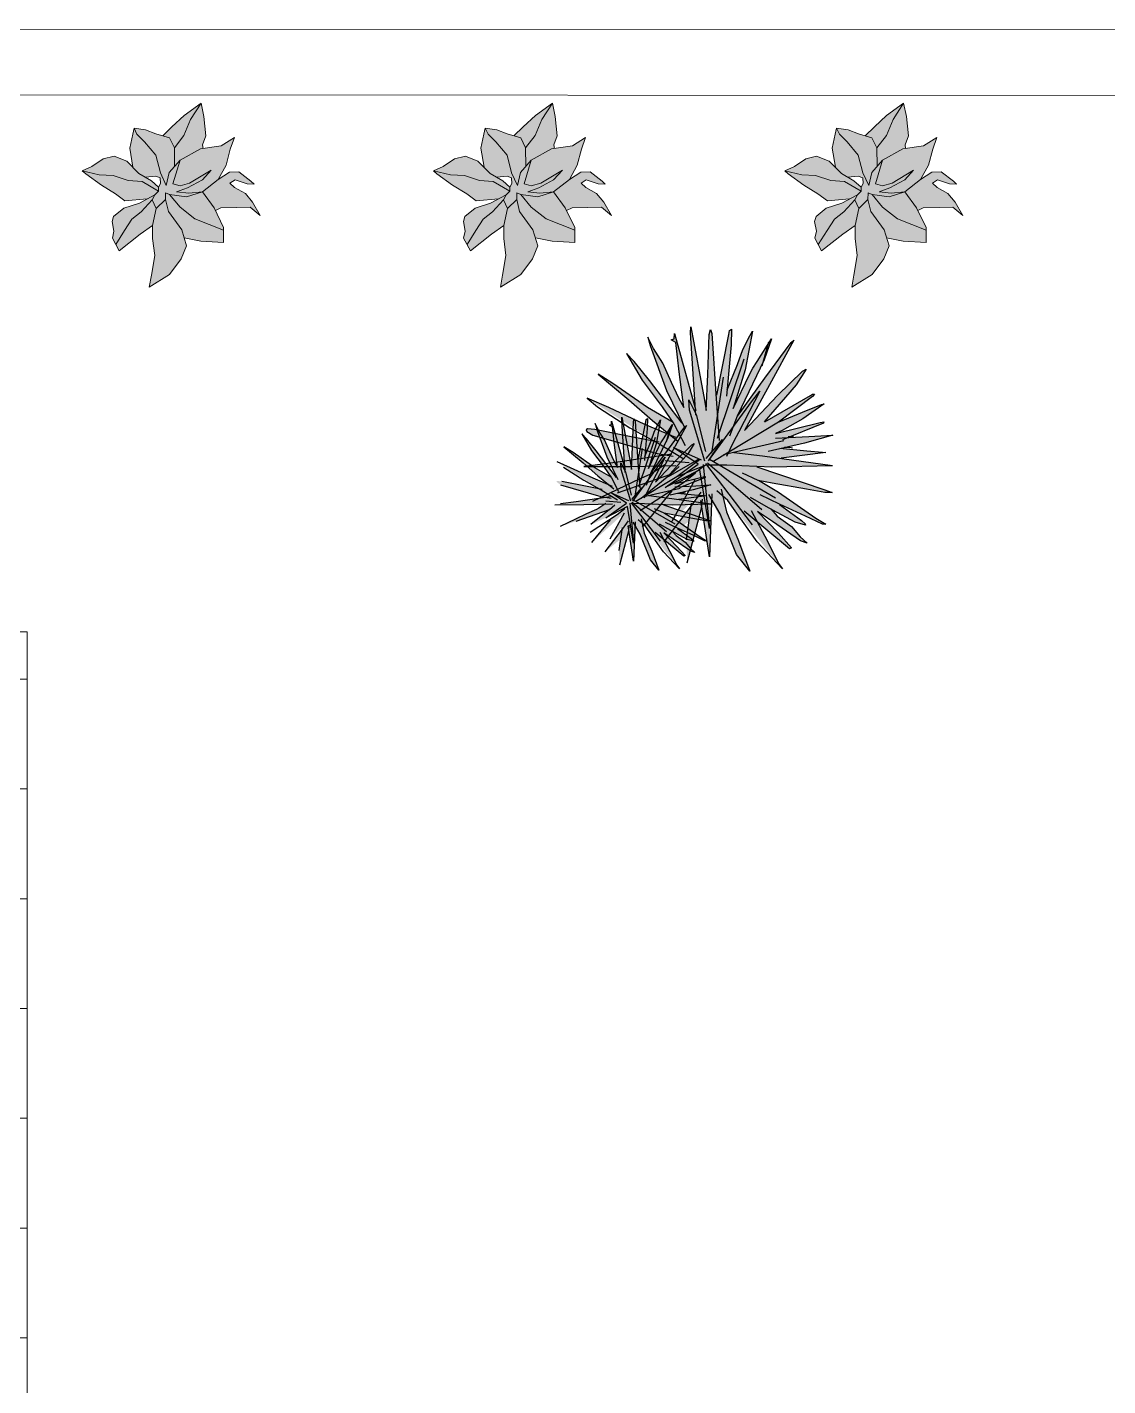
# Model space of a CAD drawing. Header units: millimetres. Extents: x -91.7 to -12.1, y -5.4 to 78.9.
# Drawn here: x -76.016 to -73.555, y 14.891 to 17.985 of the extents above; entities that cross this region are included whole.
import ezdxf

# ---------------------------------------------------------------- set-up
doc = ezdxf.new("R2010")
doc.units = ezdxf.units.MM
doc.linetypes.add('CONTINUA', pattern=[0])
doc.layers.get('0').update_dxf_attribs({"lineweight": 15})
doc.layers.add('Denah', color=7, linetype='Continuous', lineweight=13)
doc.layers.add('Tanaman', color=112, linetype='CONTINUA')

# ---------------------------------------------------------------- blocks, each defined once
blk = doc.blocks.new('A$C545C060E')
h = blk.add_hatch(color=86)
h.set_gradient(color1=(31, 127, 0), color2=(45, 179, 0), one_color=1, tint=0.35, name='INVSPHERICAL')
h.paths.add_polyline_path([(0.529, 2.393), (0.645, 2.304), (1.889, 1.967), (0.489, 1.77), (1.843, 1.787), (1.618, 1.643), (0.635, 1.178), (1.063, 1.326), (1.966, 1.643), (1.461, 1.231), (1.869, 1.417), (2.379, 1.664), (2.177, 1.5), (1.446, 1.03), (1.981, 1.358), (1.481, 0.744), (2.376, 1.553), (1.986, 0.848), (2.48, 1.336), (1.85, 0.496), (2.266, 0.842), (2.223, 0.533), (2.243, 0.142), (2.487, 1.093), (2.615, 0.257), (2.655, 1.214), (3.074, 0.284), (3.303, 0), (2.908, 1.003), (2.846, 1.271), (2.929, 1.199), (3.853, 0.038), (3.428, 0.832), (3.973, 0.376), (4.009, 0.393), (3.432, 1.008), (3.923, 0.676), (4.175, 0.507), (4.274, 0.474), (4.155, 0.583), (4.009, 0.757), (3.765, 0.932), (3.662, 1.051), (4.067, 0.828), (4.243, 0.779), (4.238, 0.801), (3.802, 1.133), (4.534, 0.795), (4.591, 0.795), (4.42, 0.899), (4.103, 1.12), (3.786, 1.34), (3.464, 1.533), (3.968, 1.441), (4.415, 1.362), (4.571, 1.335), (4.695, 1.33), (3.997, 1.572), (3.423, 1.771), (4.695, 1.782), (3.833, 1.912), (4.591, 2.011), (3.836, 2.079), (4.706, 2.305), (3.951, 2.263), (4.55, 2.506), (4.555, 2.528), (4.493, 2.517), (3.734, 2.332), (4.197, 2.577), (4.56, 2.833), (3.786, 2.523), (4.363, 2.959), (4.394, 2.997), (4.363, 2.997), (3.558, 2.528), (3.549, 2.536), (4.087, 3.155), (4.254, 3.422), (4.191, 3.389), (3.209, 2.381), (4.046, 3.912), (3.999, 3.874), (3.09, 2.626), (3.547, 3.58), (3.666, 3.934), (3.35, 3.438), (3.017, 2.752), (3.225, 3.411), (3.345, 4.064), (3.243, 3.868), (3.184, 3.754), (2.919, 3.073), (2.986, 3.83), (2.991, 4.097), (2.96, 4.075), (2.742, 2.981), (2.732, 2.92), (2.659, 4.026), (2.633, 4.092), (2.612, 4.005), (2.56, 2.719), (2.3, 4.135), (2.382, 2.743), (2.025, 4.026), (2.02, 3.934), (1.968, 3.917), (2.046, 3.874), (2.185, 2.776), (1.976, 3.197), (1.829, 3.524), (1.673, 3.773), (1.577, 3.963), (1.613, 3.821), (1.751, 3.44), (1.89, 3.059), (2.192, 2.446), (1.345, 3.551), (1.215, 3.683), (1.481, 3.234), (2.006, 2.515), (1.567, 2.769), (0.983, 3.176), (0.731, 3.334), (1.255, 2.901), (1.969, 2.294), (0.912, 2.769), (0.549, 2.927), (1.687, 2.199), (0.675, 2.399), (0.554, 2.409)])
h = blk.add_hatch(color=86)
h.set_gradient(color1=(31, 127, 0), color2=(55, 219, 0), one_color=1, tint=0.43, name='SPHERICAL')
h.paths.add_polyline_path([(3.023, 2.188), (3.114, 2.362), (3.471, 3.049), (3.33, 2.866), (2.618, 1.891), (2.679, 1.855), (2.94, 2.013)])
h = blk.add_hatch(color=86)
h.set_gradient(color1=(31, 127, 0), color2=(45, 179, 0), one_color=1, tint=0.35, name='INVSPHERICAL')
h.paths.add_polyline_path([(0.025, 1.517), (0.098, 1.461), (0.877, 1.25), (0, 1.126), (0.848, 1.137), (0.707, 1.047), (0.092, 0.756), (0.36, 0.848), (0.925, 1.047), (0.609, 0.789), (0.865, 0.905), (1.184, 1.06), (1.058, 0.958), (0.6, 0.663), (0.935, 0.868), (0.622, 0.484), (1.182, 0.99), (0.938, 0.549), (1.247, 0.855), (0.853, 0.328), (1.113, 0.545), (1.086, 0.352), (1.099, 0.106), (1.252, 0.703), (1.332, 0.179), (1.357, 0.779), (1.62, 0.195), (1.763, 0.018), (1.515, 0.646), (1.477, 0.814), (1.529, 0.769), (2.108, 0.042), (1.841, 0.539), (2.183, 0.253), (2.206, 0.264), (1.844, 0.649), (2.152, 0.441), (2.31, 0.335), (2.371, 0.315), (2.297, 0.383), (2.206, 0.492), (2.053, 0.602), (1.988, 0.676), (2.242, 0.537), (2.352, 0.506), (2.349, 0.52), (2.076, 0.728), (2.534, 0.516), (2.57, 0.516), (2.463, 0.581), (2.264, 0.719), (2.066, 0.857), (1.864, 0.978), (2.18, 0.921), (2.46, 0.871), (2.557, 0.854), (2.636, 0.851), (2.198, 1.003), (1.839, 1.127), (2.636, 1.134), (2.095, 1.216), (2.57, 1.277), (2.097, 1.32), (2.642, 1.462), (2.169, 1.435), (2.544, 1.588), (2.548, 1.602), (2.509, 1.595), (2.033, 1.479), (2.323, 1.632), (2.551, 1.793), (2.066, 1.598), (2.427, 1.871), (2.447, 1.895), (2.427, 1.895), (1.923, 1.602), (1.917, 1.606), (2.255, 1.994), (2.359, 2.161), (2.32, 2.141), (1.704, 1.509), (2.229, 2.469), (2.199, 2.445), (1.63, 1.663), (1.916, 2.26), (1.991, 2.482), (1.792, 2.172), (1.584, 1.741), (1.714, 2.155), (1.789, 2.564), (1.726, 2.441), (1.688, 2.369), (1.522, 1.943), (1.565, 2.417), (1.568, 2.584), (1.548, 2.571), (1.412, 1.885), (1.405, 1.847), (1.36, 2.54), (1.343, 2.581), (1.33, 2.526), (1.298, 1.721), (1.135, 2.608), (1.186, 1.736), (0.962, 2.54), (0.959, 2.482), (0.927, 2.472), (0.976, 2.445), (1.063, 1.757), (0.932, 2.02), (0.84, 2.226), (0.742, 2.381), (0.682, 2.501), (0.704, 2.411), (0.791, 2.173), (0.878, 1.934), (1.067, 1.55), (0.537, 2.242), (0.455, 2.325), (0.622, 2.044), (0.951, 1.593), (0.676, 1.752), (0.31, 2.007), (0.152, 2.107), (0.48, 1.835), (0.927, 1.455), (0.265, 1.752), (0.038, 1.851), (0.751, 1.395), (0.117, 1.52), (0.041, 1.527)])
h = blk.add_hatch(color=86)
h.set_gradient(color1=(31, 127, 0), color2=(55, 219, 0), one_color=1, tint=0.43, name='SPHERICAL')
h.paths.add_polyline_path([(1.334, 1.202), (1.372, 1.18), (1.536, 1.279), (1.588, 1.388), (1.645, 1.497), (1.868, 1.928), (1.78, 1.813)])
at = {"color": 96, "linetype": 'Continuous'}
for p, q in [((1.577, 3.963, -52.769), (1.613, 3.821, -52.769)), ((1.673, 3.773, -52.769), (1.577, 3.963, -52.769)), ((1.968, 3.917, -52.769), (2.02, 3.934, -52.769)), ((2.046, 3.874, -52.769), (1.968, 3.917, -52.769)), ((2.02, 3.934, -52.769), (2.025, 4.026, -52.769)), ((2.025, 4.026, -52.769), (2.389, 2.719, -52.769)), ((2.295, 4.037, -52.769), (2.3, 4.135, -52.769)), ((2.389, 2.643, -52.769), (2.295, 4.037, -52.769)), ((2.3, 4.135, -52.769), (2.534, 2.893, -52.769)), ((2.591, 3.329, -52.769), (2.612, 4.005, -52.769)), ((2.612, 4.005, -52.769), (2.633, 4.092, -52.769)), ((2.633, 4.092, -52.769), (2.659, 4.026, -52.769)), ((2.659, 4.026, -52.769), (2.732, 2.92, -52.769)), ((2.742, 2.981, -52.769), (2.945, 4.01, -52.769)), ((2.945, 4.01, -52.769), (2.96, 4.075, -52.769)), ((2.96, 4.075, -52.769), (2.991, 4.097, -52.769)), ((2.991, 4.097, -52.769), (2.986, 3.83, -52.769)), ((3.184, 3.754, -52.769), (3.303, 3.983, -52.769)), ((3.345, 4.064, -52.769), (3.225, 3.411, -52.769)), ((3.303, 3.983, -52.769), (3.345, 4.064, -52.769)), ((3.428, 3.553, -52.769), (3.666, 3.934, -52.769)), ((3.666, 3.934, -52.769), (3.547, 3.58, -52.769)), ((4.046, 3.912, -52.769), (3.635, 3.155, -52.769)), ((3.999, 3.874, -52.769), (4.046, 3.912, -52.769)), ((1.215, 3.683, -52.769), (1.481, 3.234, -52.769)), ((1.345, 3.551, -52.769), (1.215, 3.683, -52.769)), ((1.613, 3.821, -52.769), (1.89, 3.059, -52.769)), ((1.829, 3.524, -52.769), (1.673, 3.773, -52.769)), ((2.103, 3.378, -52.769), (2.046, 3.874, -52.769)), ((2.986, 3.83, -52.769), (2.908, 2.964, -52.769)), ((3.095, 3.498, -52.769), (3.184, 3.754, -52.769)), ((3.508, 3.479, -52.769), (3.625, 3.884, -52.769)), ((3.558, 3.269, -52.769), (3.999, 3.874, -52.769)), ((1.602, 3.229, -52.769), (1.345, 3.551, -52.769)), ((1.976, 3.197, -52.769), (1.829, 3.524, -52.769)), ((3.198, 3.588, -52.769), (2.75, 2.248, -52.769)), ((2.919, 3.073, -52.769), (3.095, 3.498, -52.769)), ((3.547, 3.58, -52.769), (3.085, 2.626, -52.769)), ((3.35, 3.438, -52.769), (3.428, 3.553, -52.769)), ((0.731, 3.334, -52.769), (1.255, 2.901, -52.769)), ((0.983, 3.176, -52.769), (0.731, 3.334, -52.769)), ((1.481, 3.234, -52.769), (1.819, 2.785, -52.769)), ((2.157, 2.505, -52.769), (1.602, 3.229, -52.769)), ((2.186, 2.773, -52.769), (2.103, 3.378, -52.769)), ((2.56, 2.719, -52.769), (2.591, 3.329, -52.769)), ((2.849, 3.284, -52.769), (2.65, 1.996, -52.769)), ((3.225, 3.411, -52.769), (3.017, 2.752, -52.769)), ((3.017, 2.752, -52.769), (3.298, 3.329, -52.769)), ((3.09, 2.626, -52.769), (3.558, 3.269, -52.769)), ((3.298, 3.329, -52.769), (3.35, 3.438, -52.769)), ((3.771, 2.975, -52.769), (4.191, 3.389, -52.769)), ((4.254, 3.422, -52.769), (4.087, 3.155, -52.769)), ((4.191, 3.389, -52.769), (4.254, 3.422, -52.769)), ((1.567, 2.769, -52.769), (0.983, 3.176, -52.769)), ((1.89, 3.059, -52.769), (2.192, 2.446, -52.769)), ((2.102, 2.927, -52.769), (1.976, 3.197, -52.769)), ((3.471, 3.049, -52.769), (3.114, 2.362, -52.769)), ((3.635, 3.155, -52.769), (3.209, 2.381, -52.769)), ((3.33, 2.866, -52.769), (3.471, 3.049, -52.769)), ((4.087, 3.155, -52.769), (3.542, 2.528, -52.769)), ((4.327, 2.975, -52.769), (4.363, 2.997, -52.769)), ((4.394, 2.997, -52.769), (4.363, 2.959, -52.769)), ((4.363, 2.997, -52.769), (4.394, 2.997, -52.769)), ((0.549, 2.927, -52.769), (0.72, 2.785, -52.769)), ((0.912, 2.769, -52.769), (0.549, 2.927, -52.769)), ((0.72, 2.785, -52.769), (1.27, 2.43, -52.769)), ((1.522, 2.483, -52.769), (0.912, 2.769, -52.769)), ((1.255, 2.901, -52.769), (1.653, 2.552, -52.769)), ((2.006, 2.515, -52.769), (1.567, 2.769, -52.769)), ((1.819, 2.785, -52.769), (2.016, 2.494, -52.769)), ((2.192, 2.764, -52.769), (2.102, 2.927, -52.769)), ((2.269, 2.899, -52.769), (2.394, 2.654, -52.769)), ((2.279, 2.724, -52.769), (2.269, 2.899, -52.769)), ((2.534, 2.893, -52.769), (2.56, 2.719, -52.769)), ((2.6, 1.866, -52.769), (3.33, 2.866, -52.769)), ((2.732, 2.92, -52.769), (2.783, 2.212, -52.769)), ((3.209, 2.381, -52.769), (3.771, 2.975, -52.769)), ((3.558, 2.528, -52.769), (4.327, 2.975, -52.769)), ((4.363, 2.959, -52.769), (3.786, 2.523, -52.769)), ((4.191, 2.692, -52.769), (4.514, 2.822, -52.769)), ((4.56, 2.833, -52.769), (4.197, 2.577, -52.769)), ((4.514, 2.822, -52.769), (4.56, 2.833, -52.769)), ((0.959, 2.482), (0.962, 2.54)), ((0.962, 2.54), (1.19, 1.721)), ((1.132, 2.547), (1.135, 2.608)), ((1.19, 1.673), (1.132, 2.547)), ((1.135, 2.608), (1.281, 1.83)), ((1.33, 2.526), (1.343, 2.581)), ((1.343, 2.581), (1.36, 2.54)), ((1.36, 2.54), (1.405, 1.847)), ((1.539, 2.53), (1.548, 2.571)), ((1.548, 2.571), (1.568, 2.584)), ((1.568, 2.584), (1.565, 2.417)), ((1.653, 2.552, -52.769), (2.087, 2.198, -52.769)), ((1.789, 2.564), (1.714, 2.155)), ((1.763, 2.513), (1.789, 2.564)), ((2.539, 1.864, -52.769), (2.279, 2.724, -52.769)), ((2.394, 2.654, -52.769), (2.55, 2.027, -52.769)), ((3.085, 2.626, -52.769), (2.955, 2.288, -52.769)), ((3.797, 2.528, -52.769), (4.191, 2.692, -52.769)), ((4.197, 2.577, -52.769), (3.848, 2.381, -52.769)), ((0.455, 2.325), (0.622, 2.044)), ((0.537, 2.242), (0.455, 2.325)), ((0.554, 2.409, -52.769), (0.529, 2.393, -52.769)), ((0.529, 2.393, -52.769), (0.539, 2.367, -52.769)), ((0.539, 2.367, -52.769), (0.645, 2.304, -52.769)), ((0.675, 2.399, -52.769), (0.554, 2.409, -52.769)), ((0.645, 2.304, -52.769), (1.734, 1.992, -52.769)), ((1.32, 2.272, -52.769), (0.675, 2.399, -52.769)), ((0.682, 2.501), (0.704, 2.411)), ((0.742, 2.381), (0.682, 2.501)), ((0.704, 2.411), (0.878, 1.934)), ((0.84, 2.226), (0.742, 2.381)), ((0.927, 2.472), (0.959, 2.482)), ((0.976, 2.445), (0.927, 2.472)), ((1.011, 2.134), (0.976, 2.445)), ((1.27, 2.43, -52.769), (1.764, 2.156, -52.769)), ((1.317, 2.103), (1.33, 2.526)), ((1.412, 1.885), (1.539, 2.53)), ((1.565, 2.417), (1.516, 1.875)), ((2.046, 2.261, -52.769), (1.522, 2.483, -52.769)), ((1.633, 2.209), (1.688, 2.369)), ((1.688, 2.369), (1.763, 2.513)), ((1.841, 2.243), (1.991, 2.482)), ((1.891, 2.197), (1.965, 2.451)), ((1.991, 2.482), (1.916, 2.26)), ((1.923, 2.066), (2.199, 2.445)), ((2.229, 2.469), (1.971, 1.994)), ((2.016, 2.494, -52.769), (2.208, 2.129, -52.769)), ((2.199, 2.445), (2.229, 2.469)), ((3.786, 2.523, -52.769), (2.674, 1.853, -52.769)), ((3.114, 2.362, -52.769), (3.023, 2.188, -52.769)), ((3.734, 2.332, -52.769), (4.493, 2.517, -52.769)), ((3.848, 2.381, -52.769), (3.734, 2.332, -52.769)), ((4.55, 2.506, -52.769), (3.854, 2.223, -52.769)), ((4.706, 2.305, -52.769), (4.228, 2.169, -52.769)), ((4.301, 2.283, -52.769), (4.706, 2.305, -52.769)), ((4.493, 2.517, -52.769), (4.555, 2.528, -52.769)), ((4.555, 2.528, -52.769), (4.55, 2.506, -52.769)), ((0.152, 2.107), (0.48, 1.835)), ((0.31, 2.007), (0.152, 2.107)), ((0.698, 2.04), (0.537, 2.242)), ((0.932, 2.02), (0.84, 2.226)), ((1.063, 1.755), (1.011, 2.134)), ((1.298, 1.721), (1.317, 2.103)), ((1.769, 2.182, -52.769), (1.32, 2.272, -52.769)), ((1.479, 2.075), (1.354, 1.268)), ((1.697, 2.266), (1.416, 1.426)), ((1.522, 1.943), (1.633, 2.209)), ((1.714, 2.155), (1.584, 1.741)), ((1.584, 1.741), (1.76, 2.103)), ((1.916, 2.26), (1.627, 1.663)), ((1.76, 2.103), (1.792, 2.172)), ((1.764, 2.156, -52.769), (2.182, 1.902, -52.769)), ((1.792, 2.172), (1.841, 2.243)), ((2.009, 2.092, -52.769), (2.476, 1.885, -52.769)), ((2.425, 1.814, -52.769), (2.009, 2.092, -52.769)), ((2.056, 1.881), (2.32, 2.141)), ((2.359, 2.161), (2.255, 1.994)), ((2.32, 2.141), (2.359, 2.161)), ((2.565, 1.907, -52.769), (2.84, 2.229, -52.769)), ((2.84, 2.229, -52.769), (2.606, 1.885, -52.769)), ((3.878, 2.205, -52.769), (2.857, 1.97, -52.769)), ((3.023, 2.188, -52.769), (2.907, 1.944, -52.769)), ((4.228, 2.169, -52.769), (3.61, 2.027, -52.769)), ((3.734, 2.25, -52.769), (4.301, 2.283, -52.769)), ((3.807, 2.082, -52.769), (4.264, 2.038, -52.769)), ((3.886, 2.102, -52.769), (3.98, 2.099, -52.769)), ((3.949, 2.282, -52.769), (4.001, 2.285, -52.769)), ((3.98, 2.099, -52.769), (4.025, 2.091, -52.769)), ((4.001, 2.285, -52.769), (4.042, 2.282, -52.769)), ((0.265, 1.752), (0.038, 1.851)), ((0.676, 1.752), (0.31, 2.007)), ((0.622, 2.044), (0.834, 1.762)), ((1.068, 1.844, -52.769), (0.64, 1.791, -52.769)), ((1.045, 1.587), (0.698, 2.04)), ((0.878, 1.934), (1.067, 1.55)), ((1.011, 1.851), (0.932, 2.02)), ((1.067, 1.749), (1.011, 1.851)), ((1.981, 1.981, -52.769), (1.068, 1.844, -52.769)), ((1.405, 1.847), (1.438, 1.404)), ((1.63, 1.663), (1.923, 2.066)), ((1.868, 1.928), (1.645, 1.497)), ((1.971, 1.994), (1.704, 1.509)), ((1.704, 1.509), (2.056, 1.881)), ((1.734, 1.992, -52.769), (2.006, 1.949, -52.769)), ((1.78, 1.813), (1.868, 1.928)), ((1.87, 1.874, -52.769), (2.276, 1.84, -52.769)), ((2.255, 1.994), (1.913, 1.602)), ((1.923, 1.602), (2.404, 1.881)), ((2.427, 1.871), (2.066, 1.598)), ((2.404, 1.881), (2.427, 1.895)), ((2.447, 1.895), (2.427, 1.871)), ((2.427, 1.895), (2.447, 1.895)), ((3.737, 1.239, -52.769), (2.617, 1.892, -52.769)), ((3.516, 1.945, -52.769), (3.028, 2.005, -52.769)), ((4.701, 1.782, -52.769), (3.516, 1.945, -52.769)), ((4.591, 2.011, -52.769), (3.833, 1.912, -52.769)), ((4.264, 2.038, -52.769), (4.534, 2.016, -52.769)), ((4.534, 2.016, -52.769), (4.591, 2.011, -52.769)), ((0.145, 1.762), (0.49, 1.54)), ((0.647, 1.573), (0.265, 1.752)), ((0.48, 1.835), (0.729, 1.617)), ((0.64, 1.791, -52.769), (0.489, 1.77, -52.769)), ((0.489, 1.77, -52.769), (1.275, 1.775, -52.769)), ((0.951, 1.593), (0.676, 1.752)), ((0.729, 1.617), (1.001, 1.395)), ((0.834, 1.762), (0.957, 1.58)), ((1.115, 1.834), (1.194, 1.68)), ((1.122, 1.724), (1.115, 1.834)), ((1.285, 1.185), (1.122, 1.724)), ((1.194, 1.68), (1.291, 1.288)), ((1.275, 1.775, -52.769), (2.051, 1.791, -52.769)), ((1.281, 1.83), (1.298, 1.721)), ((1.323, 1.186), (1.78, 1.813)), ((1.618, 1.643, -52.769), (1.345, 1.521, -52.769)), ((1.966, 1.643, -52.769), (1.461, 1.231, -52.769)), ((1.627, 1.663), (1.545, 1.451)), ((1.608, 1.516, -52.769), (1.966, 1.643, -52.769)), ((1.678, 1.675, -52.769), (1.618, 1.643, -52.769)), ((1.865, 1.801, -52.769), (1.678, 1.675, -52.769)), ((1.869, 1.417, -52.769), (2.425, 1.814, -52.769)), ((2.456, 1.716, -52.769), (1.869, 1.417, -52.769)), ((1.966, 1.643, -52.769), (2.107, 1.77, -52.769)), ((2.072, 1.602), (2.32, 1.704)), ((2.323, 1.632), (2.105, 1.509)), ((2.177, 1.5, -52.769), (2.379, 1.664, -52.769)), ((2.32, 1.704), (2.522, 1.786)), ((2.551, 1.793), (2.323, 1.632)), ((2.617, 0.725, -52.769), (2.456, 1.716, -52.769)), ((2.513, 1.809, -52.769), (2.617, 0.725, -52.769)), ((2.522, 1.786), (2.551, 1.793)), ((2.913, 1.793, -52.769), (2.555, 1.798, -52.769)), ((3.347, 0.787, -52.769), (2.559, 1.822, -52.769)), ((3.504, 1.039, -52.769), (2.584, 1.831, -52.769)), ((3.672, 1.76, -52.769), (2.913, 1.793, -52.769)), ((3.443, 1.537, -52.769), (3.178, 1.657, -52.769)), ((3.422, 1.766, -52.769), (4.571, 1.379, -52.769)), ((4.695, 1.782, -52.769), (3.672, 1.76, -52.769)), ((0.098, 1.461), (0.78, 1.265)), ((0.521, 1.441), (0.117, 1.52)), ((0.49, 1.54), (0.799, 1.368)), ((0.802, 1.385), (0.521, 1.441)), ((0.976, 1.434), (0.647, 1.573)), ((0.957, 1.58), (1.077, 1.352)), ((1.345, 1.521, -52.769), (1.048, 1.379, -52.769)), ((1.063, 1.326, -52.769), (1.608, 1.516, -52.769)), ((1.301, 1.212), (1.473, 1.414)), ((1.473, 1.414), (1.327, 1.199)), ((2.066, 1.598), (1.369, 1.178)), ((1.446, 1.03, -52.769), (2.177, 1.5, -52.769)), ((2.123, 1.399), (1.484, 1.252)), ((1.588, 1.388), (1.515, 1.235)), ((1.645, 1.497), (1.588, 1.388)), ((1.986, 0.848, -52.769), (2.376, 1.553, -52.769)), ((2.033, 1.479), (2.509, 1.595)), ((2.105, 1.509), (2.033, 1.479)), ((2.033, 1.427), (2.388, 1.448)), ((2.544, 1.588), (2.108, 1.41)), ((2.168, 1.447), (2.2, 1.449)), ((2.2, 1.449), (2.226, 1.447)), ((2.642, 1.462), (2.343, 1.376)), ((2.388, 1.448), (2.642, 1.462)), ((2.509, 1.595), (2.548, 1.602)), ((2.548, 1.602), (2.544, 1.588)), ((2.819, 1.39, -52.769), (2.908, 1.003, -52.769)), ((3.677, 1.493, -52.769), (3.443, 1.537, -52.769)), ((3.448, 1.542, -52.769), (3.786, 1.34, -52.769)), ((4.259, 1.39, -52.769), (3.677, 1.493, -52.769)), ((4.571, 1.335, -52.769), (4.259, 1.39, -52.769)), ((0.363, 1.173), (0.095, 1.14)), ((0.935, 1.259), (0.363, 1.173)), ((1.048, 1.379, -52.769), (0.635, 1.178, -52.769)), ((0.78, 1.265), (0.951, 1.239)), ((0.799, 1.368), (1.061, 1.209)), ((0.865, 0.905), (1.213, 1.154)), ((0.866, 1.192), (1.12, 1.17)), ((0.952, 1.328), (1.245, 1.199)), ((1.213, 1.154), (0.952, 1.328)), ((1.268, 1.151), (1.333, 0.472)), ((1.791, 0.511), (1.297, 1.159)), ((1.889, 0.669), (1.312, 1.165)), ((2.035, 0.794), (1.333, 1.203)), ((1.981, 1.358, -52.769), (1.481, 0.744, -52.769)), ((1.897, 1.236), (1.591, 1.274)), ((2.639, 1.134), (1.897, 1.236)), ((2.343, 1.376), (1.955, 1.288)), ((2.079, 1.322), (2.365, 1.294)), ((2.57, 1.277), (2.095, 1.216)), ((2.128, 1.335), (2.187, 1.333)), ((2.187, 1.333), (2.215, 1.328)), ((2.308, 1.151, -52.769), (2.223, 0.533, -52.769)), ((2.313, 1.109, -52.769), (2.48, 1.336, -52.769)), ((2.365, 1.294), (2.534, 1.281)), ((2.617, 0.245, -52.769), (2.471, 1.199, -52.769)), ((2.485, 1.067, -52.769), (2.5, 1.22, -52.769)), ((2.534, 1.281), (2.57, 1.277)), ((2.799, 0.97, -52.769), (2.606, 1.297, -52.769)), ((2.658, 1.308, -52.769), (2.617, 0.245, -52.769)), ((2.929, 1.199, -52.769), (2.742, 1.362, -52.769)), ((3.427, 0.496, -52.769), (2.929, 1.199, -52.769)), ((3.62, 1.074, -52.769), (3.313, 1.248, -52.769)), ((3.802, 1.133, -52.769), (3.479, 1.292, -52.769)), ((3.786, 1.34, -52.769), (4.42, 0.899, -52.769)), ((4.571, 1.379, -52.769), (4.695, 1.33, -52.769)), ((4.695, 1.33, -52.769), (4.571, 1.335, -52.769)), ((0, 1.126), (0.493, 1.13)), ((0.537, 0.971), (0.351, 0.881)), ((0.36, 0.848), (0.701, 0.967)), ((0.493, 1.13), (0.979, 1.14)), ((0.707, 1.047), (0.537, 0.971)), ((0.6, 0.663), (1.058, 0.958)), ((0.925, 1.047), (0.609, 0.789)), ((0.701, 0.967), (0.925, 1.047)), ((0.745, 1.067), (0.707, 1.047)), ((0.862, 1.146), (0.745, 1.067)), ((1.232, 1.093), (0.865, 0.905)), ((0.925, 1.047), (1.014, 1.126)), ((0.938, 0.549), (1.182, 0.99)), ((1.058, 0.958), (1.184, 1.06)), ((1.333, 0.472), (1.232, 1.093)), ((1.519, 1.141), (1.294, 1.144)), ((1.994, 1.12), (1.519, 1.141)), ((1.851, 0.98), (1.685, 1.056)), ((1.838, 1.124), (2.557, 0.881)), ((1.85, 0.496, -52.769), (2.313, 1.109, -52.769)), ((1.997, 0.953), (1.851, 0.98)), ((1.854, 0.984), (2.066, 0.857)), ((2.636, 1.134), (1.994, 1.12)), ((2.362, 0.888), (1.997, 0.953)), ((2.243, 0.142, -52.769), (2.485, 1.067, -52.769)), ((3.074, 0.284, -52.769), (2.799, 0.97, -52.769)), ((2.908, 1.003, -52.769), (3.111, 0.512, -52.769)), ((3.973, 0.376, -52.769), (3.204, 1.019, -52.769)), ((3.324, 1.03, -52.769), (3.599, 0.507, -52.769)), ((3.687, 0.839, -52.769), (3.432, 1.008, -52.769)), ((3.432, 1.008, -52.769), (3.786, 0.643, -52.769)), ((4.067, 0.828, -52.769), (3.62, 1.074, -52.769)), ((3.656, 1.057, -52.769), (3.765, 0.932, -52.769)), ((3.765, 0.932, -52.769), (4.009, 0.757, -52.769)), ((4.243, 0.932, -52.769), (3.802, 1.133, -52.769)), ((3.802, 1.128, -52.769), (4.176, 0.856, -52.769)), ((4.534, 0.795, -52.769), (4.243, 0.932, -52.769)), ((0.351, 0.881), (0.092, 0.756)), ((0.935, 0.868), (0.622, 0.484)), ((0.853, 0.328), (1.143, 0.713)), ((1.14, 0.739), (1.086, 0.352)), ((1.143, 0.713), (1.247, 0.855)), ((1.333, 0.171), (1.242, 0.769)), ((1.251, 0.686), (1.26, 0.782)), ((1.447, 0.625), (1.327, 0.83)), ((1.359, 0.837), (1.333, 0.171)), ((1.529, 0.769), (1.411, 0.871)), ((1.46, 0.888), (1.515, 0.646)), ((1.841, 0.328), (1.529, 0.769)), ((1.962, 0.69), (1.77, 0.799)), ((2.076, 0.728), (1.874, 0.827)), ((2.242, 0.537), (1.962, 0.69)), ((2.066, 0.857), (2.463, 0.581)), ((2.352, 0.602), (2.076, 0.728)), ((2.076, 0.724), (2.31, 0.554)), ((2.557, 0.854), (2.362, 0.888)), ((2.557, 0.881), (2.636, 0.851)), ((2.636, 0.851), (2.557, 0.854)), ((4.16, 0.512, -52.769), (3.687, 0.839, -52.769)), ((4.009, 0.757, -52.769), (4.155, 0.583, -52.769)), ((4.243, 0.779, -52.769), (4.067, 0.828, -52.769)), ((4.176, 0.856, -52.769), (4.238, 0.801, -52.769)), ((4.238, 0.801, -52.769), (4.243, 0.779, -52.769)), ((4.42, 0.899, -52.769), (4.591, 0.795, -52.769)), ((4.591, 0.795, -52.769), (4.534, 0.795, -52.769)), ((1.099, 0.106), (1.251, 0.686)), ((1.62, 0.195), (1.447, 0.625)), ((1.515, 0.646), (1.643, 0.339)), ((2.183, 0.253), (1.701, 0.656)), ((1.776, 0.663), (1.948, 0.335)), ((2.004, 0.543), (1.844, 0.649)), ((1.844, 0.649), (2.066, 0.421)), ((1.984, 0.68), (2.053, 0.602)), ((2.3, 0.339), (2.004, 0.543)), ((2.053, 0.602), (2.206, 0.492)), ((2.206, 0.492), (2.297, 0.383)), ((2.352, 0.506), (2.242, 0.537)), ((2.31, 0.554), (2.349, 0.52)), ((2.349, 0.52), (2.352, 0.506)), ((2.534, 0.516), (2.352, 0.602)), ((2.463, 0.581), (2.57, 0.516)), ((2.57, 0.516), (2.534, 0.516)), ((3.111, 0.512, -52.769), (3.303, 0, -52.769)), ((3.853, 0.038, -52.769), (3.427, 0.496, -52.769)), ((3.599, 0.507, -52.769), (3.786, 0.131, -52.769)), ((3.786, 0.643, -52.769), (4.009, 0.393, -52.769)), ((4.155, 0.583, -52.769), (4.274, 0.474, -52.769)), ((4.274, 0.474, -52.769), (4.16, 0.512, -52.769)), ((1.643, 0.339), (1.763, 0.018)), ((2.108, 0.042), (1.841, 0.328)), ((1.948, 0.335), (2.066, 0.1)), ((2.066, 0.421), (2.206, 0.264)), ((2.206, 0.264), (2.183, 0.253)), ((2.297, 0.383), (2.371, 0.315)), ((2.371, 0.315), (2.3, 0.339)), ((3.303, 0, -52.769), (3.074, 0.284, -52.769)), ((4.009, 0.393, -52.769), (3.973, 0.376, -52.769)), ((1.763, 0.018), (1.62, 0.195)), ((2.066, 0.1), (2.108, 0.042)), ((3.786, 0.131, -52.769), (3.853, 0.038, -52.769))]:
    blk.add_line(p, q, dxfattribs=at)
blk = doc.blocks.new('A$C77DE30D4')
h = blk.add_hatch(color=52)
h.set_gradient(color1=(55, 106, 17), color2=(220, 179, 46), tint=1)
h.paths.add_polyline_path([(2.39, 3.619), (2.263, 3.879), (1.913, 3.987), (1.641, 4.09), (1.342, 4.13), (1.417, 3.981), (1.617, 3.782), (1.907, 3.432), (2.028, 2.974), (2.181, 2.648), (2.256, 2.982), (2.397, 3.143)])
h.paths.add_polyline_path([(2.813, 4.357), (3.086, 4.779), (2.643, 4.464), (2.327, 4.166), (2.088, 3.933), (2.263, 3.879), (2.39, 3.619), (2.639, 3.94)])
h = blk.add_hatch(color=52)
h.set_gradient(color1=(55, 106, 17), color2=(220, 179, 46), tint=1)
h.paths.add_polyline_path([(3.159, 4.434), (3.086, 4.779), (2.813, 4.357), (2.639, 3.94), (2.39, 3.619), (2.397, 3.143), (2.537, 3.305), (3.065, 3.595), (3.138, 3.606), (3.125, 3.702), (3.21, 3.931)])
h = blk.add_hatch(color=52)
h.set_gradient(color1=(55, 106, 17), color2=(220, 179, 46), tint=1)
h.paths.add_polyline_path([(1.907, 3.432), (1.617, 3.782), (1.417, 3.981), (1.342, 4.13), (1.309, 3.975), (1.23, 3.613), (1.312, 3.116), (1.471, 2.954), (1.634, 2.859), (1.907, 2.889), (2.023, 2.844), (2.034, 2.693), (1.979, 2.602), (1.979, 2.493), (1.884, 2.402), (1.817, 2.27), (1.922, 2.045), (2.159, 2.282), (2.162, 2.453), (2.267, 2.411), (2.709, 2.347), (3.119, 2.476), (2.763, 2.444), (2.45, 2.476), (2.731, 2.584), (3.119, 2.788), (3.345, 3.046), (2.785, 2.702), (2.537, 2.637), (2.353, 2.691), (2.537, 3.305), (2.256, 2.982), (2.181, 2.648), (2.028, 2.974)])
h = blk.add_hatch(color=52)
h.set_gradient(color1=(55, 106, 17), color2=(220, 179, 46), tint=1)
h.paths.add_polyline_path([(3.841, 3.585), (3.949, 3.886), (3.604, 3.671), (3.065, 3.595), (2.537, 3.305), (2.353, 2.691), (2.537, 2.637), (2.785, 2.702), (3.345, 3.046), (3.119, 2.788), (2.731, 2.584), (2.45, 2.476), (2.763, 2.444), (3.119, 2.476), (3.528, 2.799), (3.733, 3.176)])
h = blk.add_hatch(color=52)
h.set_gradient(color1=(55, 106, 17), color2=(220, 179, 46), tint=1)
h.paths.add_polyline_path([(1.152, 3.279), (0.827, 3.407), (0.542, 3.34), (0.251, 3.137), (0, 3.021), (0.441, 2.92), (0.8, 2.906), (1.193, 2.771), (1.552, 2.744), (1.979, 2.493), (1.979, 2.602), (1.796, 2.764), (1.471, 2.954)])
h.paths.add_polyline_path([(1.552, 2.744), (1.193, 2.771), (0.8, 2.906), (0.441, 2.92), (0, 3.021), (0.088, 2.947), (0.495, 2.649), (0.861, 2.426), (1.105, 2.25), (1.683, 2.296), (1.884, 2.402), (1.979, 2.493)])
h = blk.add_hatch(color=52)
h.set_gradient(color1=(55, 106, 17), color2=(220, 179, 46), tint=1)
h.paths.add_polyline_path([(3.954, 2.592), (3.833, 2.701), (3.967, 2.792), (4.277, 2.689), (4.459, 2.677), (4.38, 2.756), (4.064, 2.998), (3.821, 2.986), (3.528, 2.799), (3.119, 2.476), (3.421, 2.067), (3.455, 1.996), (3.596, 2.064), (4.009, 2.076), (4.362, 2.082), (4.623, 1.863), (4.422, 2.215), (4.234, 2.434)])
h = blk.add_hatch(color=52)
h.set_gradient(color1=(55, 106, 17), color2=(220, 179, 46), tint=1)
h.paths.add_polyline_path([(3.119, 2.476), (2.709, 2.347), (2.267, 2.411), (2.537, 2.078), (2.925, 1.776), (3.668, 1.486), (3.668, 1.55), (3.421, 2.067)])
h = blk.add_hatch(color=52)
h.set_gradient(color1=(55, 106, 17), color2=(220, 179, 46), tint=1)
h.paths.add_polyline_path([(1.532, 1.959), (1.817, 2.27), (1.884, 2.402), (1.481, 2.189), (1.078, 2.052), (0.812, 1.84), (0.774, 1.711), (0.82, 1.46), (0.781, 1.278), (0.869, 1.114), (1.098, 1.471), (1.288, 1.769)])
h = blk.add_hatch(color=52)
h.set_gradient(color1=(55, 106, 17), color2=(220, 179, 46), tint=1)
h.paths.add_polyline_path([(1.922, 2.045), (1.817, 2.27), (1.532, 1.959), (1.288, 1.769), (1.098, 1.471), (0.869, 1.114), (0.956, 0.951), (1.504, 1.384), (1.825, 1.604)])
h = blk.add_hatch(color=52)
h.set_gradient(color1=(55, 106, 17), color2=(220, 179, 46), tint=1)
h.paths.add_polyline_path([(2.58, 1.496), (2.235, 1.97), (2.159, 2.282), (1.922, 2.045), (1.825, 1.604), (1.825, 1.27), (1.879, 0.829), (1.793, 0.312), (1.739, 0), (2.267, 0.334), (2.569, 0.743), (2.709, 1.076)])
h = blk.add_hatch(color=52)
h.set_gradient(color1=(55, 106, 17), color2=(220, 179, 46), tint=1)
h.paths.add_polyline_path([(3.668, 1.486), (2.925, 1.776), (2.537, 2.078), (2.267, 2.411), (2.162, 2.453), (2.159, 2.282), (2.235, 1.97), (2.58, 1.496), (2.644, 1.286), (3.076, 1.195), (3.668, 1.163)])
at = {"color": 0, "lineweight": 5}
for p, q in [((2.643, 4.464), (3.086, 4.779)), ((2.813, 4.357), (3.086, 4.779)), ((3.086, 4.779), (3.159, 4.434)), ((2.327, 4.166), (2.643, 4.464)), ((2.639, 3.94), (2.813, 4.357)), ((3.159, 4.434), (3.21, 3.931)), ((1.23, 3.613), (1.309, 3.975)), ((1.309, 3.975), (1.342, 4.13)), ((1.342, 4.13), (1.641, 4.09)), ((1.417, 3.981), (1.342, 4.13)), ((1.617, 3.782), (1.417, 3.981)), ((1.641, 4.09), (1.913, 3.987)), ((1.913, 3.987), (2.263, 3.879)), ((2.088, 3.933), (2.327, 4.166)), ((2.39, 3.619), (2.639, 3.94)), ((3.21, 3.931), (3.125, 3.702)), ((3.949, 3.886), (3.604, 3.671)), ((3.841, 3.585), (3.949, 3.886)), ((1.312, 3.116), (1.23, 3.613)), ((1.907, 3.432), (1.617, 3.782)), ((2.263, 3.879), (2.39, 3.619)), ((2.39, 3.619), (2.397, 3.143)), ((3.065, 3.595), (2.537, 3.305)), ((3.604, 3.671), (3.065, 3.595)), ((3.125, 3.702), (3.138, 3.606)), ((3.733, 3.176), (3.841, 3.585)), ((0.251, 3.137), (0.542, 3.34)), ((0.542, 3.34), (0.827, 3.407)), ((0.827, 3.407), (1.152, 3.279)), ((1.152, 3.279), (1.471, 2.954)), ((2.028, 2.974), (1.907, 3.432)), ((2.537, 3.305), (2.256, 2.982)), ((2.537, 3.305), (2.353, 2.691)), ((3.528, 2.799), (3.733, 3.176)), ((0, 3.021), (0.251, 3.137)), ((0.088, 2.947), (0, 3.021)), ((0, 3.021), (0.441, 2.92)), ((0.495, 2.649), (0.088, 2.947)), ((0.441, 2.92), (0.8, 2.906)), ((0.8, 2.906), (1.193, 2.771)), ((1.471, 2.954), (1.796, 2.764)), ((1.634, 2.859), (1.907, 2.889)), ((1.907, 2.889), (2.023, 2.844)), ((2.023, 2.844), (2.034, 2.693)), ((2.181, 2.648), (2.028, 2.974)), ((2.256, 2.982), (2.181, 2.648)), ((2.785, 2.702), (3.345, 3.046)), ((3.345, 3.046), (3.119, 2.788)), ((3.528, 2.799), (3.821, 2.986)), ((3.821, 2.986), (4.064, 2.998)), ((4.064, 2.998), (4.38, 2.756)), ((0.861, 2.426), (0.495, 2.649)), ((1.193, 2.771), (1.552, 2.744)), ((1.552, 2.744), (1.979, 2.493)), ((1.796, 2.764), (1.979, 2.602)), ((1.979, 2.493), (1.884, 2.402)), ((2.034, 2.693), (1.979, 2.602)), ((1.979, 2.493), (1.979, 2.602)), ((2.353, 2.691), (2.537, 2.637)), ((2.731, 2.584), (2.45, 2.476)), ((2.45, 2.476), (2.763, 2.444)), ((2.537, 2.637), (2.785, 2.702)), ((3.119, 2.476), (2.709, 2.347)), ((3.119, 2.788), (2.731, 2.584)), ((2.763, 2.444), (3.119, 2.476)), ((3.119, 2.476), (3.528, 2.799)), ((3.421, 2.067), (3.119, 2.476)), ((3.967, 2.792), (3.833, 2.701)), ((3.833, 2.701), (3.954, 2.592)), ((3.954, 2.592), (4.234, 2.434)), ((4.277, 2.689), (3.967, 2.792)), ((4.459, 2.677), (4.277, 2.689)), ((4.38, 2.756), (4.459, 2.677)), ((1.105, 2.25), (0.861, 2.426)), ((1.078, 2.052), (1.481, 2.189)), ((1.683, 2.296), (1.105, 2.25)), ((1.481, 2.189), (1.884, 2.402)), ((1.532, 1.959), (1.817, 2.27)), ((1.817, 2.27), (1.884, 2.402)), ((1.817, 2.27), (1.922, 2.045)), ((2.159, 2.282), (1.922, 2.045)), ((2.159, 2.282), (2.162, 2.453)), ((2.235, 1.97), (2.159, 2.282)), ((2.162, 2.453), (2.267, 2.411)), ((2.267, 2.411), (2.537, 2.078)), ((2.709, 2.347), (2.267, 2.411)), ((4.234, 2.434), (4.422, 2.215)), ((4.422, 2.215), (4.623, 1.863)), ((0.774, 1.711), (0.812, 1.84)), ((0.812, 1.84), (1.078, 2.052)), ((1.098, 1.471), (1.288, 1.769)), ((1.288, 1.769), (1.532, 1.959)), ((1.922, 2.045), (1.825, 1.604)), ((2.58, 1.496), (2.235, 1.97)), ((2.537, 2.078), (2.925, 1.776)), ((2.925, 1.776), (3.668, 1.486)), ((3.668, 1.55), (3.421, 2.067)), ((3.596, 2.064), (3.455, 1.996)), ((4.009, 2.076), (3.596, 2.064)), ((4.362, 2.082), (4.009, 2.076)), ((4.623, 1.863), (4.362, 2.082)), ((0.82, 1.46), (0.774, 1.711)), ((0.781, 1.278), (0.82, 1.46)), ((0.869, 1.114), (1.098, 1.471)), ((1.825, 1.604), (1.504, 1.384)), ((1.825, 1.604), (1.825, 1.27)), ((2.709, 1.076), (2.58, 1.496)), ((3.668, 1.163), (3.668, 1.55)), ((0.956, 0.951), (0.781, 1.278)), ((1.504, 1.384), (0.956, 0.951)), ((1.825, 1.27), (1.879, 0.829)), ((2.569, 0.743), (2.709, 1.076)), ((2.644, 1.286), (3.076, 1.195)), ((3.076, 1.195), (3.668, 1.163)), ((1.879, 0.829), (1.793, 0.312)), ((2.267, 0.334), (2.569, 0.743)), ((1.739, 0), (2.267, 0.334)), ((1.793, 0.312), (1.739, 0))]:
    blk.add_line(p, q, dxfattribs=at)
blk = doc.blocks.new('*U284')
at = {"xscale": 0.0876952223504006, "yscale": 0.0876952223504006, "zscale": 0.0876952223504006}
blk.add_blockref('A$C77DE30D4', (-0.2027, -0.2095), dxfattribs=at)
blk = doc.blocks.new('*U285')
at = {"layer": 'Tanaman', "color": 0, "linetype": 'ByBlock', "lineweight": -2, "transparency": 16777216}
for p in [(4, 0), (4.8, 0), (5.6, 0)]:
    blk.add_blockref('*U284', p, dxfattribs=at)

msp = doc.modelspace()

# ---------------------------------------------------------------- hatches: boundary and pattern name
at = {"layer": 'Denah'}
h = msp.add_hatch(dxfattribs=at)
h.set_pattern_fill('ACAD_ISO02W100', color=253, scale=0.05)
h.paths.add_polyline_path([(-76.0159, 16.6081), (-77.618, 16.6085), (-77.6187, 15.4662), (-80.0195, 15.4662), (-80.0189, 13.9818), (-78.0559, 13.9818), (-78.0559, 13.9824), (-78.0156, 13.9823), (-78.0226, 13.0784, 0.382078), (-77.1524, 13.9782, 0.382114), (-76.2822, 13.0783), (-76.2892, 13.9822), (-76.2489, 13.9823), (-76.2489, 13.982), (-76.0159, 13.9821)])
h.paths.add_polyline_path([(-77.9711, 13.1543), (-77.9714, 13.1085), (-77.9988, 13.1142), (-77.9987, 13.1215), (-78.0033, 13.1216), (-78.0033, 13.1188), (-78.0079, 13.1189), (-78.0079, 13.1152), (-78.0125, 13.1152), (-78.0199, 13.1016), (-78.0195, 13.1619), (-78.0123, 13.1481), (-78.0077, 13.1481), (-78.0077, 13.1445), (-78.0031, 13.1444), (-77.9986, 13.1417), (-77.9985, 13.149)], flags=16)
h.paths.add_polyline_path([(-76.3338, 13.1541), (-76.3063, 13.1488), (-76.3062, 13.1415), (-76.3017, 13.1416), (-76.3017, 13.1443), (-76.2971, 13.1443), (-76.2971, 13.148), (-76.2926, 13.148), (-76.2853, 13.1618), (-76.2849, 13.1014), (-76.2923, 13.1151), (-76.2969, 13.1151), (-76.3015, 13.1187), (-76.3015, 13.1214), (-76.3061, 13.1214), (-76.306, 13.1141), (-76.3334, 13.1084)], flags=16)

# ---------------------------------------------------------------- linework, layer by layer
for p, q in [((-66.02, 17.9758), (-85.0009, 17.985)), ((-66.1591, 17.8258), (-79.9984, 17.8326)), ((-80.0099, 16.6092), (-76.0159, 16.6081)), ((-76.0159, 16.6081), (-76.0159, 13.837))]:
    msp.add_line(p, q, dxfattribs=at)

# ---------------------------------------------------------------- block references
at = {"layer": 'Tanaman'}
msp.add_blockref('*U285', (-79.6876, 17.6021), dxfattribs=at)
at = {"layer": 'Tanaman', "xscale": 0.1345136222813719, "yscale": 0.1345136222813719, "zscale": 0.1345136222813719}
msp.add_blockref('A$C545C060E', (-74.8141, 16.7461), dxfattribs=at)

doc.saveas('drawing.dxf')
